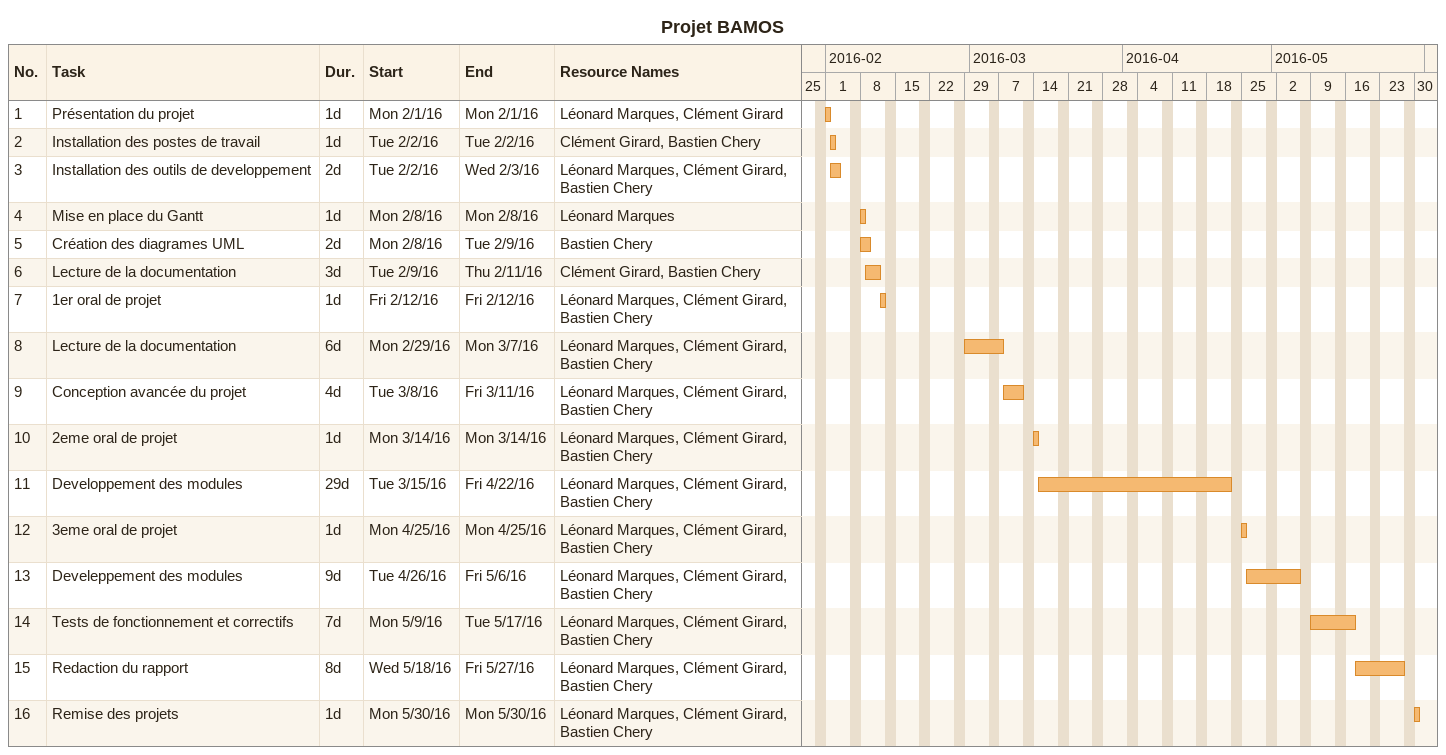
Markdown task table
Projet BAMOS

| ID | Task | Duration | Start | Finish | Resources |
|---|---|---|---|---|---|
| 1 | Présentation du projet | 1d | 2016-02-01 | 2016-02-01 | Léonard Marques, Clément Girard |
| 2 | Installation des postes de travail | 1d | 2016-02-02 | 2016-02-02 | Clément Girard, Bastien Chery |
| 3 | Installation des outils de developpement | 2d | 2016-02-02 | 2016-02-03 | Léonard Marques, Clément Girard, Bastien Chery |
| 4 | Mise en place du Gantt | 1d | 2016-02-08 | 2016-02-08 | Léonard Marques |
| 5 | Création des diagrames UML | 2d | 2016-02-08 | 2016-02-09 | Bastien Chery |
| 6 | Lecture de la documentation | 3d | 2016-02-09 | 2016-02-11 | Clément Girard, Bastien Chery |
| 7 | 1er oral de projet | 1d | 2016-02-12 | 2016-02-12 | Léonard Marques, Clément Girard, Bastien Chery |
| 8 | Lecture de la documentation | 6d | 2016-02-29 | 2016-03-07 | Léonard Marques, Clément Girard, Bastien Chery |
| 9 | Conception avancée du projet | 4d | 2016-03-08 | 2016-03-11 | Léonard Marques, Clément Girard, Bastien Chery |
| 10 | 2eme oral de projet | 1d | 2016-03-14 | 2016-03-14 | Léonard Marques, Clément Girard, Bastien Chery |
| 11 | Developpement des modules | 29d | 2016-03-15 | 2016-04-22 | Léonard Marques, Clément Girard, Bastien Chery |
| 12 | 3eme oral de projet | 1d | 2016-04-25 | 2016-04-25 | Léonard Marques, Clément Girard, Bastien Chery |
| 13 | Develeppement des modules | 9d | 2016-04-26 | 2016-05-06 | Léonard Marques, Clément Girard, Bastien Chery |
| 14 | Tests de fonctionnement et correctifs | 7d | 2016-05-09 | 2016-05-17 | Léonard Marques, Clément Girard, Bastien Chery |
| 15 | Redaction du rapport | 8d | 2016-05-18 | 2016-05-27 | Léonard Marques, Clément Girard, Bastien Chery |
| 16 | Remise des projets | 1d | 2016-05-30 | 2016-05-30 | Léonard Marques, Clément Girard, Bastien Chery |
